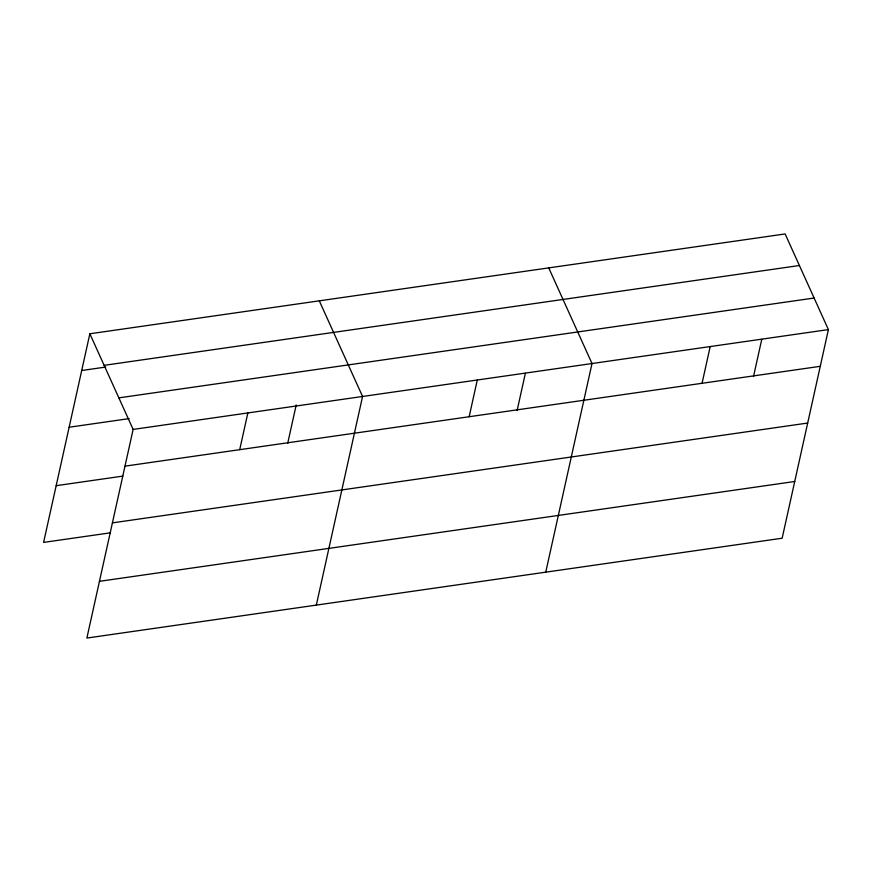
<?xml version="1.0" encoding="UTF-8"?>
<svg xmlns="http://www.w3.org/2000/svg" width="872" height="872" viewBox="0 0 872 872"><rect width="100%" height="100%" fill="white"/><g stroke="black" fill="none" stroke-linecap="round" stroke-linejoin="round"><path stroke-width="1.31" d="M89.849 333.78L133.133 429.416L86.873 638.053L782.151 538.22L828.4 329.594L785.127 233.947L89.849 333.78L43.6 542.406L110.297 532.836M239.702 449.68L247.844 412.947M287.673 443.445L296.218 404.924M316.318 605.114L362.567 396.477L319.294 300.829M469.147 416.74L477.289 380.007M517.118 410.494L525.358 373.303M545.752 572.163L592.012 363.526L548.728 267.889M702.058 383.288L710.2 346.565M753.506 376.551L761.757 339.361M104.139 365.335L799.406 265.513M81.706 370.513L105.719 367.058M118.843 397.861L814.121 298.028M69.139 427.236L129.165 418.615M133.133 429.416L828.4 329.594M124.99 466.149L820.258 366.316M56.179 485.682L122.876 476.101M112.412 522.873L807.679 423.051M99.452 581.319L794.719 481.497"/></g></svg>
